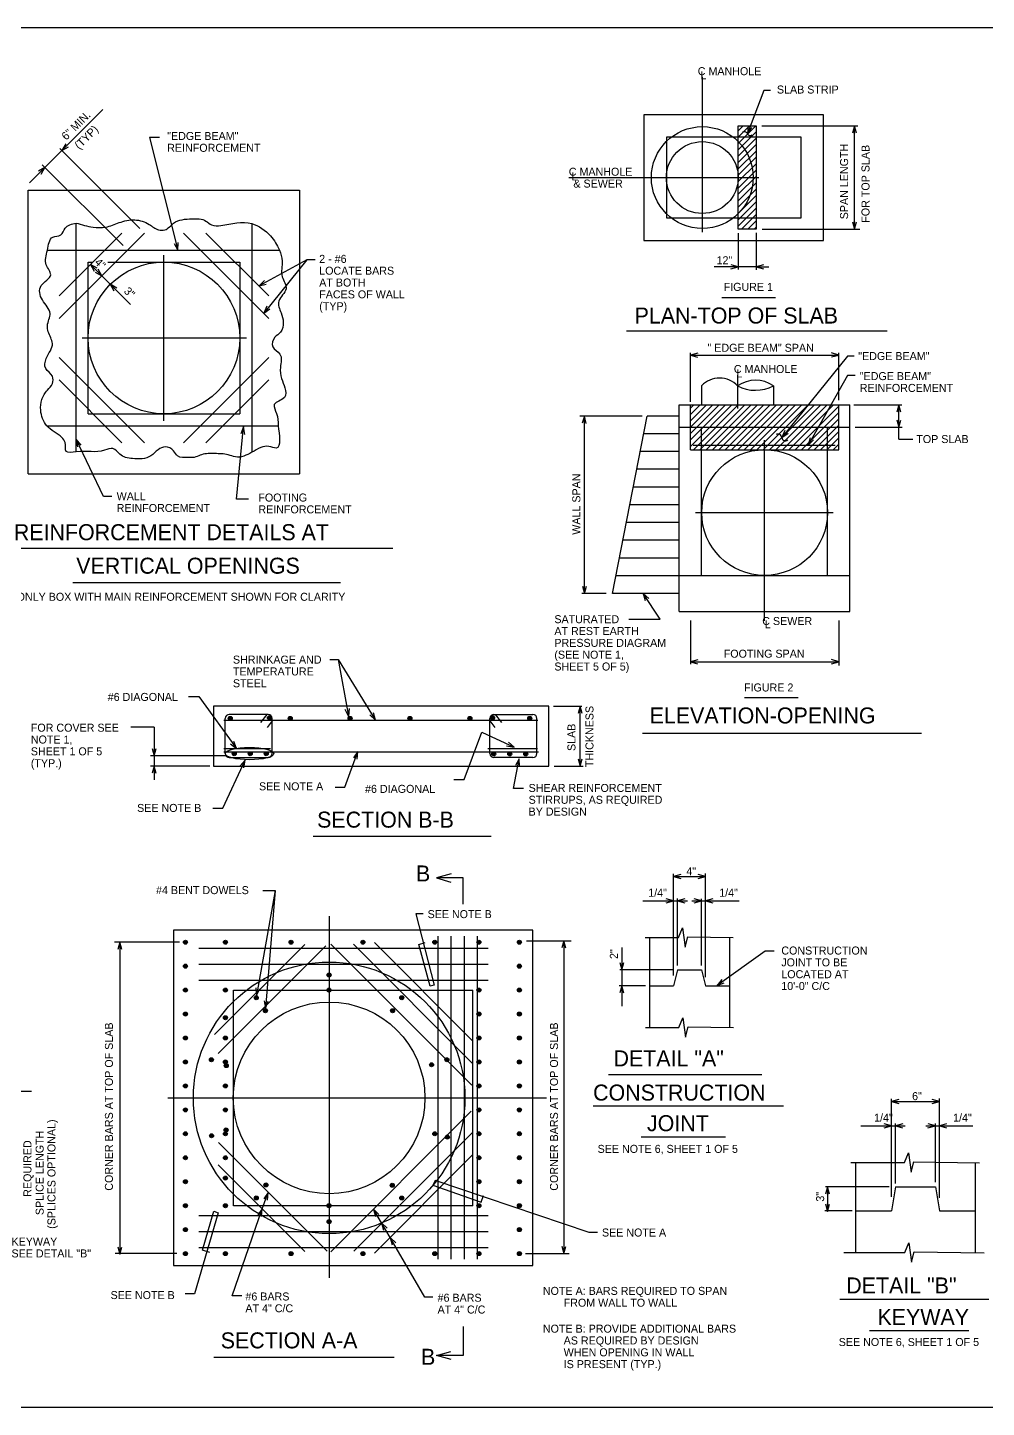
# Model space of a CAD drawing. Extents: x 150.5 to 188.6, y -15.1 to 6.9.
# Drawn here: x 161.27 to 175.86, y -14.64 to 6.36 of the extents above; entities that cross this region are included whole.
import ezdxf

# ---------------------------------------------------------------- set-up
doc = ezdxf.new("R2010")
doc.units = 0
for name, color, linetype in [('Level 1', 7, 'Continuous'), ('Text', 7, 'Continuous'), ('Titleblock', 7, 'Continuous')]:
    doc.layers.add(name, color=color, linetype=linetype)

msp = doc.modelspace()

# ---------------------------------------------------------------- linework, layer by layer
at = {"layer": 'Level 1'}
for p, q in [((171.54, 5.611), (171.54, 3.246)), ((162.421, 5.114), (161.795, 4.488)), ((172.087, 4.788), (172.161, 4.863)), ((172.087, 4.691), (172.258, 4.863)), ((172.087, 4.595), (172.355, 4.863)), ((172.444, 4.863), (173.904, 4.863)), ((173.857, 3.291), (173.857, 4.863)), ((173.044, 4.692), (170.993, 4.692)), ((170.993, 4.692), (170.993, 3.462)), ((172.087, 4.498), (172.36, 4.772)), ((172.087, 4.401), (172.36, 4.675)), ((173.044, 3.462), (173.044, 4.692)), ((161.795, 4.488), (161.537, 4.23)), ((162.98, 3.303), (161.765, 4.518)), ((172.087, 4.305), (172.36, 4.578)), ((172.087, 4.208), (172.36, 4.481)), ((161.537, 4.23), (161.304, 3.996)), ((162.727, 3.041), (161.495, 4.273)), ((172.087, 4.111), (172.36, 4.385)), ((172.087, 4.015), (172.36, 4.288)), ((169.509, 4.077), (172.402, 4.077)), ((172.087, 3.918), (172.36, 4.192)), ((172.087, 3.822), (172.36, 4.095)), ((172.087, 3.725), (172.36, 3.998)), ((161.282, 3.885), (165.413, 3.885)), ((161.282, -0.429), (161.282, 3.885)), ((165.413, 3.885), (165.413, -0.429)), ((172.087, 3.628), (172.36, 3.902)), ((172.087, 3.532), (172.36, 3.805)), ((172.087, 3.435), (172.36, 3.708)), ((172.087, 3.338), (172.36, 3.612)), ((162.011, -0.096), (162.011, 3.385)), ((164.684, 3.377), (164.684, -0.104)), ((170.993, 3.462), (173.044, 3.462)), ((172.136, 3.291), (172.36, 3.515)), ((172.233, 3.291), (172.36, 3.418)), ((161.754, 1.933), (163.052, 3.231)), ((161.754, 2.276), (162.708, 3.231)), ((164.942, 1.933), (163.644, 3.231)), ((164.942, 2.276), (163.987, 3.231)), ((172.087, 3.232), (172.087, 2.678)), ((172.329, 3.291), (172.36, 3.322)), ((172.36, 3.238), (172.36, 2.672)), ((172.453, 3.291), (173.937, 3.291)), ((161.575, 2.973), (165.105, 2.973)), ((162.194, 0.482), (162.194, 2.791)), ((162.194, 2.791), (162.261, 2.791)), ((162.231, 2.754), (162.403, 2.582)), ((162.496, 2.791), (164.502, 2.791)), ((163.348, 0.377), (163.348, 2.896)), ((164.502, 2.791), (164.502, 0.482)), ((162.403, 2.582), (162.532, 2.453)), ((172.087, 2.717), (171.72, 2.717)), ((172.36, 2.717), (172.087, 2.717)), ((172.36, 2.717), (172.551, 2.717)), ((162.532, 2.453), (162.838, 2.146)), ((171.839, 2.25), (172.654, 2.25)), ((170.384, 1.744), (174.353, 1.744)), ((162.106, 1.637), (164.603, 1.637)), ((163.052, 0.042), (161.754, 1.341)), ((163.644, 0.042), (164.942, 1.341)), ((171.359, 0.664), (171.359, 1.408)), ((171.359, 1.377), (173.616, 1.377)), ((173.616, 0.69), (173.616, 1.408)), ((172.077, 1.071), (172.077, 0.561)), ((162.708, 0.042), (161.754, 0.997)), ((163.987, 0.042), (164.942, 0.997)), ((171.53, 0.91), (171.53, 0.619)), ((172.624, 0.91), (172.624, 0.619)), ((162.194, 0.482), (164.502, 0.482)), ((170.624, 0.448), (169.674, 0.448)), ((169.745, -2.252), (169.745, 0.448)), ((170.172, -2.252), (170.7, 0.448)), ((171.189, 0.448), (170.7, 0.448)), ((171.189, -2.525), (171.189, 0.619)), ((171.189, 0.619), (173.787, 0.619)), ((171.359, -0.065), (171.359, 0.619)), ((171.359, 0.567), (171.411, 0.619)), ((171.359, 0.47), (171.508, 0.619)), ((171.359, 0.374), (171.605, 0.619)), ((171.359, 0.277), (171.701, 0.619)), ((171.359, 0.18), (171.798, 0.619)), ((171.359, 0.084), (171.895, 0.619)), ((171.359, -0.013), (171.991, 0.619)), ((171.404, -0.065), (172.088, 0.619)), ((171.501, -0.065), (172.185, 0.619)), ((171.598, -0.065), (172.281, 0.619)), ((171.694, -0.065), (172.378, 0.619)), ((171.791, -0.065), (172.475, 0.619)), ((171.888, -0.065), (172.571, 0.619)), ((171.984, -0.065), (172.668, 0.619)), ((172.081, -0.065), (172.764, 0.619)), ((172.178, -0.065), (172.861, 0.619)), ((172.274, -0.065), (172.958, 0.619)), ((172.371, -0.065), (173.054, 0.619)), ((172.468, -0.065), (173.151, 0.619)), ((172.564, -0.065), (173.248, 0.619)), ((172.661, -0.065), (173.344, 0.619)), ((172.758, -0.065), (173.441, 0.619)), ((172.854, -0.065), (173.538, 0.619)), ((172.951, -0.065), (173.616, 0.6)), ((173.048, -0.065), (173.616, 0.504)), ((173.616, -0.065), (173.616, 0.619)), ((173.787, -2.525), (173.787, 0.619)), ((173.844, 0.619), (174.576, 0.619)), ((174.531, 0.096), (174.531, 0.619)), ((161.566, 0.3), (165.088, 0.3)), ((171.189, 0.277), (173.787, 0.277)), ((171.53, -1.978), (171.53, 0.277)), ((173.144, -0.065), (173.616, 0.407)), ((173.241, -0.065), (173.616, 0.31)), ((173.338, -0.065), (173.616, 0.214)), ((173.445, -1.978), (173.445, 0.277)), ((173.867, 0.277), (174.582, 0.277)), ((171.189, 0.178), (170.648, 0.178)), ((171.399, 0.004), (173.563, 0.004)), ((172.488, -2.667), (172.488, 0.08)), ((173.434, -0.065), (173.616, 0.117)), ((173.531, -0.065), (173.616, 0.02)), ((174.531, 0.096), (174.742, 0.096)), ((171.189, -0.092), (170.595, -0.092)), ((171.359, -0.065), (173.616, -0.065)), ((171.189, -0.362), (170.542, -0.362)), ((161.282, -0.429), (165.413, -0.429)), ((171.189, -0.632), (170.489, -0.632)), ((171.189, -0.902), (170.436, -0.902)), ((171.438, -1.021), (173.529, -1.021)), ((171.189, -1.172), (170.383, -1.172)), ((171.189, -1.442), (170.331, -1.442)), ((161.013, -1.563), (166.829, -1.563)), ((171.189, -1.712), (170.278, -1.712)), ((161.962, -2.083), (166.035, -2.083)), ((171.189, -1.982), (170.225, -1.982)), ((171.189, -1.978), (173.787, -1.978)), ((170.075, -2.252), (169.706, -2.252)), ((171.189, -2.252), (170.172, -2.252)), ((171.189, -2.525), (173.787, -2.525)), ((171.359, -2.662), (171.359, -3.329)), ((173.616, -2.662), (173.616, -3.349)), ((171.359, -3.29), (173.616, -3.29)), ((169.204, -3.966), (164.1, -3.966)), ((164.1, -3.966), (164.1, -4.878)), ((169.204, -4.878), (169.204, -3.966)), ((169.278, -3.966), (169.709, -3.966)), ((169.681, -4.878), (169.681, -3.966)), ((172.183, -3.835), (172.999, -3.835)), ((169.038, -4.186), (164.258, -4.186)), ((164.281, -4.688), (164.281, -4.152)), ((164.934, -4.091), (164.342, -4.091)), ((164.914, -4.091), (164.82, -4.216)), ((164.995, -4.188), (164.919, -4.29)), ((164.995, -4.688), (164.995, -4.152)), ((168.309, -4.688), (168.309, -4.152)), ((168.309, -4.188), (168.385, -4.29)), ((168.37, -4.091), (168.962, -4.091)), ((168.39, -4.091), (168.484, -4.216)), ((169.023, -4.688), (169.023, -4.152)), ((163.199, -4.287), (162.843, -4.287)), ((163.199, -4.287), (163.199, -4.721)), ((170.632, -4.376), (174.874, -4.376)), ((164.258, -4.61), (164.97, -4.61)), ((168.279, -4.61), (169.034, -4.61)), ((164.304, -4.721), (163.144, -4.721)), ((163.199, -4.721), (163.199, -4.878)), ((164.258, -4.66), (169.046, -4.66)), ((164.342, -4.748), (164.934, -4.748)), ((168.962, -4.748), (168.37, -4.748)), ((164.045, -4.878), (163.144, -4.878)), ((163.199, -4.878), (163.199, -5.089)), ((164.1, -4.878), (169.204, -4.878)), ((169.287, -4.878), (169.728, -4.878)), ((165.619, -5.944), (168.325, -5.944)), ((171.102, -8.067), (171.102, -6.52)), ((171.102, -6.56), (171.588, -6.56)), ((171.102, -6.679), (171.102, -6.605)), ((171.588, -8.091), (171.588, -6.512)), ((171.163, -7.912), (171.163, -6.892)), ((171.527, -7.912), (171.527, -6.896)), ((170.637, -6.93), (171.102, -6.93)), ((171.102, -6.93), (171.163, -6.93)), ((171.163, -6.93), (171.314, -6.93)), ((171.383, -6.93), (171.527, -6.93)), ((171.527, -6.93), (171.588, -6.93)), ((171.588, -6.93), (172.099, -6.93)), ((165.862, -7.16), (165.862, -12.664)), ((163.586, -7.558), (162.594, -7.558)), ((162.677, -7.558), (162.677, -12.307)), ((168.961, -7.376), (163.493, -7.376)), ((163.493, -7.376), (163.493, -12.479)), ((167.515, -7.467), (167.515, -12.381)), ((167.716, -7.467), (167.716, -12.381)), ((167.915, -7.467), (167.915, -12.381)), ((168.114, -7.467), (168.114, -12.381)), ((168.865, -7.535), (169.547, -7.535)), ((168.961, -12.479), (168.961, -7.376)), ((169.432, -7.535), (169.432, -12.297)), ((170.738, -7.486), (170.738, -8.857)), ((171.953, -7.486), (171.953, -8.856)), ((163.88, -7.649), (168.284, -7.649)), ((164.118, -8.963), (165.49, -7.592)), ((164.175, -9.25), (165.811, -7.614)), ((168.033, -9.733), (165.889, -7.589)), ((168.04, -9.397), (166.234, -7.59)), ((168.04, -9.053), (166.551, -7.564)), ((170.316, -7.639), (170.316, -7.978)), ((163.88, -7.892), (168.284, -7.892)), ((171.085, -7.978), (170.287, -7.978)), ((170.316, -7.978), (170.316, -8.231)), ((171.163, -7.978), (171.102, -8.221)), ((171.163, -7.978), (171.527, -7.978)), ((171.527, -7.978), (171.588, -8.221)), ((163.88, -8.135), (168.284, -8.135)), ((164.405, -11.568), (164.405, -8.287)), ((164.405, -8.287), (168.049, -8.287)), ((168.049, -11.568), (168.049, -8.287)), ((170.676, -8.221), (170.275, -8.221)), ((170.316, -8.221), (170.316, -8.533)), ((170.738, -8.221), (171.102, -8.221)), ((171.588, -8.221), (171.953, -8.221)), ((170.111, -9.573), (172.447, -9.573)), ((161.331, -9.83), (160.348, -9.83)), ((163.406, -9.927), (169.171, -9.927)), ((169.877, -10.047), (172.775, -10.047)), ((174.418, -11.433), (174.418, -9.943)), ((174.418, -9.984), (175.147, -9.984)), ((175.147, -11.447), (175.147, -9.935)), ((165.886, -12.268), (168.025, -10.129)), ((166.239, -12.259), (168.037, -10.461)), ((173.953, -10.353), (174.418, -10.353)), ((174.418, -10.353), (174.478, -10.353)), ((174.478, -11.229), (174.478, -10.316)), ((174.478, -10.353), (174.629, -10.353)), ((174.942, -10.353), (175.086, -10.353)), ((175.086, -11.211), (175.086, -10.319)), ((175.086, -10.353), (175.147, -10.353)), ((175.147, -10.353), (175.657, -10.353)), ((165.833, -12.262), (164.179, -10.608)), ((170.612, -10.521), (171.894, -10.521)), ((166.55, -12.291), (168.04, -10.801)), ((173.871, -10.91), (173.871, -12.28)), ((175.693, -10.91), (175.693, -12.28)), ((165.493, -12.266), (164.171, -10.944)), ((174.381, -11.28), (173.416, -11.28)), ((173.445, -11.28), (173.445, -11.654)), ((174.478, -11.28), (174.418, -11.645)), ((174.478, -11.28), (175.086, -11.28)), ((175.086, -11.28), (175.147, -11.645)), ((163.88, -11.719), (168.284, -11.719)), ((168.049, -11.568), (164.405, -11.568)), ((173.822, -11.645), (173.404, -11.645)), ((173.871, -11.645), (174.418, -11.645)), ((175.147, -11.645), (175.693, -11.645)), ((163.88, -11.962), (168.284, -11.962)), ((163.547, -12.297), (162.607, -12.297)), ((163.88, -12.205), (168.284, -12.205)), ((168.852, -12.297), (169.514, -12.297)), ((163.493, -12.479), (168.961, -12.479)), ((173.634, -12.991), (175.898, -12.991)), ((174.083, -13.467), (175.593, -13.467)), ((164.109, -13.873), (166.849, -13.873))]:
    msp.add_line(p, q, dxfattribs=at)
for points in [[(172.577, 5.4), (172.476, 5.4), (172.227, 4.747)], [(172.238, 4.862), (172.227, 4.747), (172.295, 4.838)], [(173.887, 4.751), (173.857, 4.863), (173.826, 4.753)], [(163.28, 4.689), (163.13, 4.689), (163.562, 2.973)], [(161.853, 4.588), (161.795, 4.488), (161.895, 4.544)], [(161.48, 4.13), (161.537, 4.23), (161.438, 4.175)], [(173.827, 3.403), (173.857, 3.291), (173.888, 3.401)], [(163.505, 3.074), (163.562, 2.973), (163.565, 3.087)], [(162.331, 2.696), (162.231, 2.754), (162.287, 2.654)], [(165.648, 2.824), (165.52, 2.824), (164.795, 2.429)], [(165.52, 2.824), (164.869, 2.013)], [(171.975, 2.687), (172.087, 2.717), (171.977, 2.748)], [(172.472, 2.747), (172.36, 2.717), (172.47, 2.686)], [(162.302, 2.639), (162.403, 2.582), (162.347, 2.681)], [(162.632, 2.395), (162.532, 2.453), (162.587, 2.353)], [(164.879, 2.509), (164.795, 2.429), (164.906, 2.454)], [(164.916, 2.119), (164.869, 2.013), (164.962, 2.079)], [(171.471, 1.407), (171.359, 1.377), (171.469, 1.346)], [(173.852, 1.361), (173.749, 1.361), (172.751, 0.122)], [(173.504, 1.347), (173.616, 1.377), (173.506, 1.408)], [(173.865, 1.065), (173.751, 1.065), (173.152, 0.004)], [(169.775, 0.336), (169.745, 0.448), (169.714, 0.338)], [(174.561, 0.507), (174.531, 0.619), (174.5, 0.509)], [(174.561, 0.507), (174.531, 0.619), (174.5, 0.509)], [(164.635, -0.816), (164.453, -0.816), (164.56, 0.283)], [(164.579, 0.169), (164.56, 0.283), (164.519, 0.177)], [(172.798, 0.228), (172.751, 0.122), (172.844, 0.188)], [(174.5, 0.389), (174.531, 0.277), (174.562, 0.387)], [(162.557, -0.776), (162.429, -0.776), (162.015, 0.094)], [(162.091, 0.006), (162.015, 0.094), (162.035, -0.018)], [(173.181, 0.116), (173.152, 0.004), (173.233, 0.084)], [(169.715, -2.14), (169.745, -2.252), (169.776, -2.142)], [(170.421, -2.643), (170.898, -2.643), (170.638, -2.252)], [(170.725, -2.328), (170.638, -2.252), (170.673, -2.36)], [(165.87, -3.255), (165.998, -3.255), (166.155, -4.117)], [(165.998, -3.255), (166.564, -4.176)], [(171.471, -3.26), (171.359, -3.29), (171.469, -3.321)], [(173.504, -3.32), (173.616, -3.29), (173.506, -3.259)], [(163.721, -3.817), (163.877, -3.817), (164.453, -4.611)], [(169.711, -4.078), (169.681, -3.966), (169.65, -4.076)], [(166.165, -4.002), (166.155, -4.117), (166.105, -4.015)], [(166.531, -4.065), (166.564, -4.176), (166.48, -4.099)], [(167.759, -5.083), (167.917, -5.083), (168.183, -4.362), (168.677, -4.589)], [(163.169, -4.609), (163.199, -4.721), (163.23, -4.611)], [(164.363, -4.538), (164.453, -4.611), (164.414, -4.504)], [(168.563, -4.57), (168.677, -4.589), (168.59, -4.515)], [(164.092, -5.519), (164.245, -5.519), (164.582, -4.789)], [(164.562, -4.903), (164.582, -4.789), (164.507, -4.876)], [(165.954, -5.201), (166.102, -5.201), (166.299, -4.658)], [(166.29, -4.774), (166.299, -4.658), (166.233, -4.751)], [(168.82, -5.22), (168.667, -5.22), (168.751, -4.766)], [(168.76, -4.881), (168.751, -4.766), (168.7, -4.868)], [(169.651, -4.766), (169.681, -4.878), (169.712, -4.768)], [(163.229, -4.989), (163.199, -4.878), (163.168, -4.987)], [(167.72, -6.52), (167.496, -6.58), (167.716, -6.643)], [(167.9, -6.981), (167.9, -6.58), (167.496, -6.58)], [(171.214, -6.53), (171.102, -6.56), (171.212, -6.591)], [(171.476, -6.59), (171.588, -6.56), (171.478, -6.529)], [(164.854, -6.771), (165.04, -6.771), (164.756, -8.371)], [(165.04, -6.771), (164.894, -8.563)], [(170.99, -6.96), (171.102, -6.93), (170.992, -6.899)], [(171.275, -6.9), (171.163, -6.93), (171.273, -6.961)], [(171.416, -6.96), (171.527, -6.93), (171.417, -6.899)], [(171.7, -6.9), (171.588, -6.93), (171.698, -6.961)], [(167.293, -7.129), (167.18, -7.129), (167.459, -8.21), (167.399, -8.228), (167.225, -7.591), (167.322, -7.565)], [(170.672, -7.486), (171.179, -7.486), (171.24, -7.339), (171.281, -7.633), (171.322, -7.478), (172.009, -7.487)], [(162.707, -7.67), (162.677, -7.558), (162.645, -7.668)], [(169.462, -7.647), (169.432, -7.535), (169.401, -7.645)], [(172.635, -7.694), (172.498, -7.694), (171.766, -8.218)], [(170.286, -7.867), (170.316, -7.978), (170.347, -7.869)], [(171.839, -8.128), (171.766, -8.218), (171.873, -8.179)], [(164.746, -8.255), (164.756, -8.371), (164.805, -8.268)], [(170.346, -8.333), (170.316, -8.221), (170.285, -8.331)], [(164.873, -8.449), (164.894, -8.563), (164.934, -8.456)], [(170.676, -8.857), (171.183, -8.857), (171.244, -8.709), (171.285, -9.004), (171.326, -8.848), (172.013, -8.857)], [(174.529, -9.954), (174.418, -9.984), (174.528, -10.015)], [(175.035, -10.014), (175.147, -9.984), (175.037, -9.953)], [(174.306, -10.383), (174.418, -10.353), (174.308, -10.322)], [(174.59, -10.323), (174.478, -10.353), (174.588, -10.384)], [(174.974, -10.383), (175.086, -10.353), (174.976, -10.322)], [(175.258, -10.323), (175.147, -10.353), (175.257, -10.384)], [(173.798, -10.91), (174.616, -10.91), (174.677, -10.762), (174.718, -11.057), (174.759, -10.901), (175.757, -10.914)], [(169.946, -11.977), (169.816, -11.977), (167.475, -11.182), (167.44, -11.255), (168.174, -11.514), (168.211, -11.413)], [(173.475, -11.392), (173.445, -11.28), (173.414, -11.39)], [(164.842, -11.616), (164.934, -11.369)], [(164.923, -11.484), (164.934, -11.369), (164.866, -11.461)], [(173.415, -11.542), (173.445, -11.654), (173.476, -11.544)], [(164.049, -12.279), (163.935, -12.246), (164.107, -11.653), (164.172, -11.675), (163.815, -12.909), (163.672, -12.909)], [(164.532, -12.94), (164.387, -12.94), (164.842, -11.616)], [(164.835, -11.731), (164.842, -11.616), (164.777, -11.709)], [(166.659, -11.83), (166.536, -11.621)], [(166.619, -11.702), (166.536, -11.621), (166.565, -11.731)], [(166.793, -12.05), (166.659, -11.83)], [(166.743, -11.91), (166.659, -11.83), (166.69, -11.94)], [(167.442, -12.961), (167.318, -12.961), (166.793, -12.05)], [(166.875, -12.132), (166.793, -12.05), (166.821, -12.161)], [(173.695, -12.28), (174.62, -12.28), (174.681, -12.133), (174.722, -12.427), (174.763, -12.272), (175.831, -12.286)], [(162.646, -12.195), (162.677, -12.307), (162.708, -12.197)], [(169.402, -12.185), (169.432, -12.297), (169.463, -12.187)], [(167.9, -13.406), (167.9, -13.847), (167.496, -13.847)], [(167.72, -13.908), (167.496, -13.847), (167.716, -13.785)]]:
    msp.add_lwpolyline(points, dxfattribs=at)
for points in [[(170.652, 3.12), (173.385, 3.12), (173.385, 5.034), (170.652, 5.034)], [(172.087, 4.863), (172.36, 4.863), (172.36, 3.291), (172.087, 3.291)]]:
    msp.add_lwpolyline(points, close=True, dxfattribs=at)
for centre, radius in [((171.54, 4.077), 0.775), ((171.54, 4.077), 0.547), ((163.348, 1.637), 1.154), ((172.488, -1.021), 0.957), ((164.357, -4.152), 0.0303), ((164.357, -4.152), 0.0229), ((164.357, -4.152), 0.0164), ((164.357, -4.152), 0.00928), ((164.954, -4.144), 0.0303), ((164.954, -4.144), 0.0229), ((164.954, -4.144), 0.0164), ((164.954, -4.144), 0.00928), ((165.269, -4.152), 0.0303), ((165.269, -4.152), 0.0229), ((165.269, -4.152), 0.0164), ((165.269, -4.152), 0.00928), ((166.18, -4.152), 0.0303), ((166.18, -4.152), 0.0229), ((166.18, -4.152), 0.0164), ((166.18, -4.152), 0.00928), ((167.091, -4.152), 0.0303), ((167.091, -4.152), 0.0229), ((167.091, -4.152), 0.0164), ((167.091, -4.152), 0.00928), ((168.003, -4.152), 0.0303), ((168.003, -4.152), 0.0229), ((168.003, -4.152), 0.0164), ((168.003, -4.152), 0.00928), ((168.35, -4.144), 0.0303), ((168.35, -4.144), 0.0229), ((168.35, -4.144), 0.0164), ((168.35, -4.144), 0.00928), ((168.914, -4.152), 0.0303), ((168.914, -4.152), 0.0229), ((168.914, -4.152), 0.0164), ((168.914, -4.152), 0.00928), ((164.418, -4.69), 0.0303), ((164.418, -4.69), 0.0229), ((164.418, -4.69), 0.0164), ((164.418, -4.69), 0.00928), ((164.661, -4.69), 0.0303), ((164.661, -4.69), 0.0229), ((164.661, -4.69), 0.0164), ((164.661, -4.69), 0.00928), ((164.904, -4.69), 0.0303), ((164.904, -4.69), 0.0229), ((164.904, -4.69), 0.0164), ((164.904, -4.69), 0.00928), ((168.367, -4.693), 0.0303), ((168.367, -4.693), 0.0229), ((168.367, -4.693), 0.0164), ((168.367, -4.693), 0.00928), ((168.61, -4.693), 0.0303), ((168.61, -4.693), 0.0229), ((168.61, -4.693), 0.0164), ((168.61, -4.693), 0.00928), ((168.853, -4.693), 0.0303), ((168.853, -4.693), 0.0229), ((168.853, -4.693), 0.0164), ((168.853, -4.693), 0.00928), ((163.676, -7.558), 0.0303), ((163.676, -7.558), 0.0229), ((163.676, -7.558), 0.0164), ((163.676, -7.558), 0.00928), ((164.284, -7.558), 0.0303), ((164.284, -7.558), 0.0229), ((164.284, -7.558), 0.0164), ((164.284, -7.558), 0.00928), ((165.282, -7.558), 0.0303), ((165.282, -7.558), 0.0229), ((165.282, -7.558), 0.0164), ((165.282, -7.558), 0.00928), ((166.376, -7.558), 0.0303), ((166.376, -7.558), 0.0229), ((166.376, -7.558), 0.0164), ((166.376, -7.558), 0.00928), ((167.469, -7.558), 0.0303), ((167.469, -7.558), 0.0229), ((167.469, -7.558), 0.0164), ((167.469, -7.558), 0.00928), ((168.141, -7.558), 0.0303), ((168.141, -7.558), 0.0229), ((168.141, -7.558), 0.0164), ((168.141, -7.558), 0.00928), ((168.756, -7.558), 0.0303), ((168.756, -7.558), 0.0229), ((168.756, -7.558), 0.0164), ((168.756, -7.558), 0.00928), ((163.676, -7.923), 0.0303), ((163.676, -7.923), 0.0229), ((163.676, -7.923), 0.0164), ((163.676, -7.923), 0.00928), ((165.862, -9.927), 2.066), ((168.756, -7.923), 0.0303), ((168.756, -7.923), 0.0229), ((168.756, -7.923), 0.0164), ((168.756, -7.923), 0.00928), ((165.861, -8.058), 0.0303), ((165.861, -8.058), 0.0229), ((165.861, -8.058), 0.0164), ((165.861, -8.058), 0.00928), ((163.676, -8.287), 0.0303), ((163.676, -8.287), 0.0229), ((163.676, -8.287), 0.0164), ((163.676, -8.287), 0.00928), ((164.284, -8.287), 0.0303), ((164.284, -8.287), 0.0229), ((164.284, -8.287), 0.0164), ((164.284, -8.287), 0.00928), ((164.753, -8.404), 0.0303), ((164.753, -8.404), 0.0229), ((164.753, -8.404), 0.0164), ((164.753, -8.404), 0.00928), ((165.859, -8.288), 0.0303), ((165.859, -8.288), 0.0229), ((165.859, -8.288), 0.0164), ((165.859, -8.288), 0.00928), ((166.967, -8.403), 0.0303), ((166.967, -8.403), 0.0229), ((166.967, -8.403), 0.0164), ((166.967, -8.403), 0.00928), ((168.141, -8.287), 0.0303), ((168.141, -8.287), 0.0229), ((168.141, -8.287), 0.0164), ((168.141, -8.287), 0.00928), ((168.756, -8.287), 0.0303), ((168.756, -8.287), 0.0229), ((168.756, -8.287), 0.0164), ((168.756, -8.287), 0.00928), ((165.862, -9.927), 1.458), ((164.892, -8.601), 0.0303), ((164.892, -8.601), 0.0229), ((164.892, -8.601), 0.0164), ((164.892, -8.601), 0.00928), ((166.828, -8.601), 0.0303), ((166.828, -8.601), 0.0229), ((166.828, -8.601), 0.0164), ((166.828, -8.601), 0.00928), ((163.676, -8.652), 0.0303), ((163.676, -8.652), 0.0229), ((163.676, -8.652), 0.0164), ((163.676, -8.652), 0.00928), ((164.284, -8.707), 0.0303), ((164.284, -8.707), 0.0229), ((164.284, -8.707), 0.0164), ((164.284, -8.707), 0.00928), ((168.141, -8.652), 0.0303), ((168.141, -8.652), 0.0229), ((168.141, -8.652), 0.0164), ((168.141, -8.652), 0.00928), ((168.756, -8.652), 0.0303), ((168.756, -8.652), 0.0229), ((168.756, -8.652), 0.0164), ((168.756, -8.652), 0.00928), ((163.676, -9.016), 0.0303), ((163.676, -9.016), 0.0229), ((163.676, -9.016), 0.0164), ((163.676, -9.016), 0.00928), ((164.284, -9.016), 0.0303), ((164.284, -9.016), 0.0229), ((164.284, -9.016), 0.0164), ((164.284, -9.016), 0.00928), ((168.141, -9.016), 0.0303), ((168.141, -9.016), 0.0229), ((168.141, -9.016), 0.0164), ((168.141, -9.016), 0.00928), ((168.756, -9.016), 0.0303), ((168.756, -9.016), 0.0229), ((168.756, -9.016), 0.0164), ((168.756, -9.016), 0.00928), ((163.676, -9.381), 0.0303), ((163.676, -9.381), 0.0229), ((163.676, -9.381), 0.0164), ((163.676, -9.381), 0.00928), ((164.07, -9.347), 0.0303), ((164.07, -9.347), 0.0229), ((164.07, -9.347), 0.0164), ((164.07, -9.347), 0.00928), ((164.284, -9.381), 0.0303), ((164.284, -9.381), 0.0229), ((164.297, -9.436), 0.0303), ((164.284, -9.381), 0.0164), ((164.284, -9.381), 0.00928), ((164.297, -9.436), 0.0229), ((164.297, -9.436), 0.0164), ((164.297, -9.436), 0.00928), ((167.42, -9.424), 0.0303), ((167.42, -9.424), 0.0229), ((167.42, -9.424), 0.0164), ((167.42, -9.424), 0.00928), ((167.653, -9.347), 0.0303), ((167.653, -9.347), 0.0229), ((167.653, -9.347), 0.0164), ((167.653, -9.347), 0.00928), ((168.141, -9.381), 0.0303), ((168.141, -9.381), 0.0229), ((168.141, -9.381), 0.0164), ((168.141, -9.381), 0.00928), ((168.756, -9.381), 0.0303), ((168.756, -9.381), 0.0229), ((168.756, -9.381), 0.0164), ((168.756, -9.381), 0.00928), ((163.676, -9.745), 0.0303), ((163.676, -9.745), 0.0229), ((163.676, -9.745), 0.0164), ((163.676, -9.745), 0.00928), ((164.284, -9.745), 0.0303), ((164.284, -9.745), 0.0229), ((164.284, -9.745), 0.0164), ((164.284, -9.745), 0.00928), ((168.141, -9.745), 0.0303), ((168.141, -9.745), 0.0229), ((168.141, -9.745), 0.0164), ((168.141, -9.745), 0.00928), ((168.756, -9.745), 0.0303), ((168.756, -9.745), 0.0229), ((168.756, -9.745), 0.0164), ((168.756, -9.745), 0.00928), ((163.676, -10.11), 0.0303), ((163.676, -10.11), 0.0229), ((163.676, -10.11), 0.0164), ((163.676, -10.11), 0.00928), ((164.284, -10.11), 0.0303), ((164.284, -10.11), 0.0229), ((164.284, -10.11), 0.0164), ((164.284, -10.11), 0.00928), ((168.141, -10.11), 0.0303), ((168.141, -10.11), 0.0229), ((168.141, -10.11), 0.0164), ((168.141, -10.11), 0.00928), ((168.756, -10.11), 0.0303), ((168.756, -10.11), 0.0229), ((168.756, -10.11), 0.0164), ((168.756, -10.11), 0.00928), ((163.676, -10.474), 0.0303), ((163.676, -10.474), 0.0229), ((163.676, -10.474), 0.0164), ((163.676, -10.474), 0.00928), ((164.072, -10.504), 0.0303), ((164.072, -10.504), 0.0229), ((164.072, -10.504), 0.0164), ((164.072, -10.504), 0.00928), ((164.284, -10.474), 0.0303), ((164.284, -10.474), 0.0229), ((164.294, -10.415), 0.0303), ((164.284, -10.474), 0.0164), ((164.294, -10.415), 0.0229), ((164.284, -10.474), 0.00928), ((164.294, -10.415), 0.0164), ((164.294, -10.415), 0.00928), ((167.469, -10.474), 0.0303), ((167.469, -10.474), 0.0229), ((167.469, -10.474), 0.0164), ((167.469, -10.474), 0.00928), ((167.661, -10.525), 0.0303), ((168.141, -10.474), 0.0303), ((168.141, -10.474), 0.0229), ((168.141, -10.474), 0.0164), ((168.141, -10.474), 0.00928), ((168.756, -10.474), 0.0303), ((168.756, -10.474), 0.0229), ((168.756, -10.474), 0.0164), ((168.756, -10.474), 0.00928), ((167.661, -10.525), 0.0229), ((167.661, -10.525), 0.0164), ((167.661, -10.525), 0.00928), ((163.676, -10.839), 0.0303), ((163.676, -10.839), 0.0229), ((163.676, -10.839), 0.0164), ((163.676, -10.839), 0.00928), ((164.284, -10.839), 0.0303), ((164.284, -10.839), 0.0229), ((164.284, -10.839), 0.0164), ((164.284, -10.839), 0.00928), ((168.141, -10.839), 0.0303), ((168.141, -10.839), 0.0229), ((168.141, -10.839), 0.0164), ((168.141, -10.839), 0.00928), ((168.756, -10.839), 0.0303), ((168.756, -10.839), 0.0229), ((168.756, -10.839), 0.0164), ((168.756, -10.839), 0.00928), ((164.284, -11.148), 0.0303), ((164.284, -11.148), 0.0229), ((163.676, -11.203), 0.0303), ((163.676, -11.203), 0.0229), ((163.676, -11.203), 0.0164), ((163.676, -11.203), 0.00928), ((164.284, -11.148), 0.0164), ((164.284, -11.148), 0.00928), ((164.9, -11.252), 0.0303), ((164.9, -11.252), 0.0229), ((164.9, -11.252), 0.0164), ((164.9, -11.252), 0.00928), ((166.823, -11.257), 0.0303), ((166.823, -11.257), 0.0229), ((166.823, -11.257), 0.0164), ((166.823, -11.257), 0.00928), ((168.141, -11.203), 0.0303), ((168.141, -11.203), 0.0229), ((168.141, -11.203), 0.0164), ((168.141, -11.203), 0.00928), ((168.756, -11.203), 0.0303), ((168.756, -11.203), 0.0229), ((168.756, -11.203), 0.0164), ((168.756, -11.203), 0.00928), ((163.676, -11.568), 0.0303), ((163.676, -11.568), 0.0229), ((164.284, -11.568), 0.0303), ((164.284, -11.568), 0.0229), ((164.754, -11.45), 0.0303), ((164.754, -11.45), 0.0229), ((164.754, -11.45), 0.0164), ((164.754, -11.45), 0.00928), ((165.86, -11.567), 0.0303), ((165.86, -11.567), 0.0229), ((166.967, -11.451), 0.0303), ((166.967, -11.451), 0.0229), ((166.967, -11.451), 0.0164), ((166.967, -11.451), 0.00928), ((168.141, -11.568), 0.0303), ((168.141, -11.568), 0.0229), ((168.756, -11.568), 0.0303), ((168.756, -11.568), 0.0229), ((163.676, -11.568), 0.0164), ((163.676, -11.568), 0.00928), ((164.284, -11.568), 0.0164), ((164.284, -11.568), 0.00928), ((165.86, -11.567), 0.0164), ((165.86, -11.567), 0.00928), ((168.141, -11.568), 0.0164), ((168.141, -11.568), 0.00928), ((168.756, -11.568), 0.0164), ((168.756, -11.568), 0.00928), ((163.676, -11.932), 0.0303), ((163.676, -11.932), 0.0229), ((163.676, -11.932), 0.0164), ((163.676, -11.932), 0.00928), ((165.861, -11.811), 0.0303), ((165.861, -11.811), 0.0229), ((165.861, -11.811), 0.0164), ((165.861, -11.811), 0.00928), ((168.756, -11.932), 0.0303), ((168.756, -11.932), 0.0229), ((168.756, -11.932), 0.0164), ((168.756, -11.932), 0.00928), ((163.676, -12.297), 0.0303), ((163.676, -12.297), 0.0229), ((163.676, -12.297), 0.0164), ((163.676, -12.297), 0.00928), ((164.284, -12.297), 0.0303), ((164.284, -12.297), 0.0229), ((164.284, -12.297), 0.0164), ((164.284, -12.297), 0.00928), ((165.282, -12.297), 0.0303), ((165.282, -12.297), 0.0229), ((165.282, -12.297), 0.0164), ((165.282, -12.297), 0.00928), ((166.376, -12.297), 0.0303), ((166.376, -12.297), 0.0229), ((166.376, -12.297), 0.0164), ((166.376, -12.297), 0.00928), ((167.469, -12.297), 0.0303), ((167.469, -12.297), 0.0229), ((167.469, -12.297), 0.0164), ((167.469, -12.297), 0.00928), ((168.141, -12.297), 0.0303), ((168.141, -12.297), 0.0229), ((168.141, -12.297), 0.0164), ((168.141, -12.297), 0.00928), ((168.756, -12.297), 0.0303), ((168.756, -12.297), 0.0229), ((168.756, -12.297), 0.0164), ((168.756, -12.297), 0.00928)]:
    msp.add_circle(centre, radius, dxfattribs=at)
for centre, radius, start, end in [((172.176, 4.714), 0.0599, 32.631, 114.8345), ((172.272, 4.765), 0.0482, 201.7136, 305.1698), ((171.802, 0.645), 0.38, 43.8916, 135.7879), ((172.351, 0.499), 0.493, 56.4025, 123.9167), ((172.348, 1.418), 0.578, 241.8526, 298.4667), ((172.692, 0.114), 0.0594, 8.2446, 121.0162), ((172.804, 0.124), 0.0536, 182.2174, 312.1292), ((164.342, -4.152), 0.0608, 90, 180), ((164.934, -4.152), 0.0608, 0, 90), ((168.37, -4.152), 0.0608, 90, 180), ((168.962, -4.152), 0.0608, 0, 90), ((164.342, -4.688), 0.0608, 180, 270), ((164.934, -4.688), 0.0608, 270, 0), ((168.37, -4.688), 0.0608, 180, 270), ((168.962, -4.688), 0.0608, 270, 0)]:
    msp.add_arc(centre, radius, start, end, dxfattribs=at)
msp.add_ellipse((164.65, -4.689), major_axis=(-0.369, 0), ratio=0.252506, dxfattribs=at)
msp.add_spline([(162.011, 3.385), (161.845, 3.306), (161.778, 3.205), (161.659, 3.171), (161.575, 2.973), (161.558, 2.747), (161.625, 2.595), (161.481, 2.434), (161.498, 2.214), (161.617, 2.01), (161.575, 1.824), (161.625, 1.638), (161.651, 1.553), (161.558, 1.325), (161.549, 1.172), (161.651, 1.053), (161.651, 0.943), (161.575, 0.842), (161.49, 0.698), (161.473, 0.537), (161.566, 0.3), (161.795, 0.122), (161.845, 0.046), (161.862, -0.09), (162.011, -0.096), (162.446, -0.073), (162.573, -0.048), (162.675, -0.132), (162.87, -0.2), (163.149, -0.158), (163.259, -0.065), (163.369, -0.022), (163.496, -0.081), (163.555, -0.158), (163.725, -0.183), (163.835, -0.175), (163.919, -0.141), (164.123, -0.124), (164.326, -0.141), (164.436, -0.175), (164.684, -0.104), (164.825, -0.031), (164.944, -0.014), (165.054, -0.039), (165.088, 0.3), (165.062, 0.486), (165.028, 0.622), (165.181, 0.732), (165.189, 0.876), (165.138, 1.02), (165.121, 1.189), (165.113, 1.392), (165.003, 1.502), (165.037, 1.646), (165.121, 1.723), (165.164, 1.875), (165.13, 2.019), (165.096, 2.197), (165.206, 2.383), (165.147, 2.569), (165.147, 2.807), (165.105, 2.973), (164.969, 3.188), (164.684, 3.377), (164.216, 3.349), (164.072, 3.357), (163.987, 3.416), (163.775, 3.45), (163.496, 3.382), (163.361, 3.281), (163.268, 3.281), (163.124, 3.365), (162.904, 3.433), (162.666, 3.391), (162.463, 3.323), (162.269, 3.323), (162.011, 3.385)], degree=3, dxfattribs=at)
at = {"layer": 'Titleblock'}
msp.add_lwpolyline([(177.152, -14.637), (177.152, -9.819), (185.042, -9.819), (185.042, -10.96), (177.152, -10.96), (177.152, -13.623), (185.042, -13.623), (185.042, -14.637), (151.507, -14.637), (151.507, 6.359), (185.042, 6.359), (185.042, -13.623)], dxfattribs=at)

# ---------------------------------------------------------------- texts
at = {"layer": 'Text'}
for s, height, p in [('C MANHOLE', 0.1217, (171.471, 5.635)), ('L', 0.122, (171.513, 5.574)), ('SLAB STRIP', 0.1217, (172.675, 5.356)), ('"EDGE BEAM"', 0.12175, (163.398, 4.649)), ('REINFORCEMENT', 0.12175, (163.398, 4.469)), ('C MANHOLE', 0.1217, (169.509, 4.105)), ('L', 0.122, (169.549, 4.034)), ('  & SEWER', 0.1217, (169.488, 3.925)), ('2 - #6', 0.1217, (165.711, 2.779)), ('12"', 0.1217, (171.757, 2.758)), ('AT BOTH', 0.1217, (165.711, 2.419)), ('LOCATE BARS', 0.12175, (165.711, 2.599)), ('FACES OF WALL', 0.12175, (165.711, 2.239)), ('FIGURE 1', 0.1217, (171.865, 2.353)), ('(TYP)', 0.1217, (165.711, 2.059)), ('PLAN-TOP OF SLAB', 0.24354, (170.51, 1.856)), ('" EDGE BEAM" SPAN', 0.12175, (171.619, 1.426)), ('"EDGE BEAM"', 0.12175, (173.913, 1.3)), ('C MANHOLE', 0.1217, (172.02, 1.103)), ('L', 0.122, (172.059, 1.036)), ('"EDGE BEAM"', 0.12175, (173.936, 0.995)), ('REINFORCEMENT', 0.12175, (173.936, 0.815)), ('TOP SLAB', 0.1217, (174.796, 0.037)), ('WALL', 0.1217, (162.629, -0.832)), ('FOOTING', 0.1217, (164.785, -0.853)), ('REINFORCEMENT', 0.12175, (162.629, -1.012)), ('REINFORCEMENT', 0.12175, (164.785, -1.033)), ('REINFORCEMENT DETAILS AT', 0.24354, (161.064, -1.441)), ('VERTICAL OPENINGS', 0.24354, (162.014, -1.951)), ('NOTE: ONLY BOX WITH MAIN REINFORCEMENT SHOWN FOR CLARITY', 0.12175, (160.564, -2.363)), ('SATURATED', 0.1217, (169.289, -2.704)), ('C SEWER', 0.1217, (172.452, -2.732)), ('L', 0.122, (172.49, -2.783)), ('AT REST EARTH', 0.12175, (169.289, -2.884)), ('(SEE NOTE 1,', 0.12175, (169.289, -3.244)), ('PRESSURE DIAGRAM', 0.12175, (169.289, -3.064)), ('FOOTING SPAN', 0.12175, (171.866, -3.229)), ('SHRINKAGE AND', 0.12175, (164.398, -3.319)), ('SHEET 5 OF 5)', 0.12175, (169.289, -3.424)), ('TEMPERATURE', 0.12175, (164.398, -3.499)), ('STEEL', 0.1217, (164.398, -3.679)), ('#6 DIAGONAL', 0.12175, (162.493, -3.887)), ('FIGURE 2', 0.1217, (172.175, -3.743)), ('ELEVATION-OPENING', 0.24354, (170.738, -4.23)), ('FOR COVER SEE', 0.12175, (161.323, -4.355)), ('SHEET 1 OF 5', 0.12175, (161.323, -4.715)), ('NOTE 1,', 0.1217, (161.323, -4.535)), ('(TYP.)', 0.1217, (161.323, -4.895)), ('SEE NOTE A', 0.1217, (164.795, -5.247)), ('#6 DIAGONAL', 0.12175, (166.408, -5.286)), ('SHEAR REINFORCEMENT', 0.12175, (168.897, -5.272)), ('SEE NOTE B', 0.1217, (162.94, -5.576)), ('STIRRUPS, AS REQUIRED', 0.12175, (168.897, -5.452)), ('SECTION B-B', 0.24354, (165.679, -5.815)), ('BY DESIGN', 0.1217, (168.897, -5.632)), ('B', 0.243, (167.184, -6.634)), ('4"', 0.1217, (171.297, -6.539)), ('#4 BENT DOWELS', 0.12175, (163.228, -6.827)), ('1/4"', 0.1217, (170.717, -6.866)), ('1/4"', 0.1217, (171.797, -6.866)), ('SEE NOTE B', 0.1217, (167.36, -7.192)), ('CONSTRUCTION', 0.12175, (172.742, -7.746)), ('JOINT TO BE', 0.12175, (172.742, -7.926)), ('10\'-0" C/C', 0.1217, (172.742, -8.286)), ('LOCATED AT', 0.1217, (172.742, -8.106)), ('DETAIL "A"', 0.2435, (170.189, -9.448)), ('CONSTRUCTION', 0.24354, (169.878, -9.968)), ('6"', 0.1217, (174.732, -9.962)), ('JOINT', 0.2435, (170.698, -10.434)), ('1/4"', 0.1217, (174.154, -10.289)), ('1/4"', 0.1217, (175.356, -10.289)), ('SEE NOTE 6, SHEET 1 OF 5', 0.12175, (169.947, -10.764)), ('SEE NOTE A', 0.1217, (170.013, -12.037)), ('KEYWAY', 0.1217, (161.029, -12.174)), ('SEE DETAIL "B"', 0.12175, (161.029, -12.355)), ('NOTE A: BARS REQUIRED TO SPAN', 0.12175, (169.114, -12.925)), ('DETAIL "B"', 0.2435, (173.73, -12.903)), ('SEE NOTE B', 0.1217, (162.536, -12.989)), ('#6 BARS', 0.1217, (164.588, -13.01)), ('#6 BARS', 0.1217, (167.512, -13.029)), ('       FROM WALL TO WALL', 0.12175, (169.114, -13.105)), ('AT 4" C/C', 0.1217, (164.588, -13.19)), ('AT 4" C/C', 0.1217, (167.512, -13.209)), ('KEYWAY', 0.2435, (174.205, -13.383)), ('NOTE B: PROVIDE ADDITIONAL BARS', 0.12175, (169.114, -13.5)), ('SECTION A-A', 0.24354, (164.212, -13.739)), ('       AS REQUIRED BY DESIGN', 0.12175, (169.114, -13.68)), ('SEE NOTE 6, SHEET 1 OF 5', 0.12175, (173.616, -13.703)), ('B', 0.244, (167.26, -13.989)), ('       WHEN OPENING IN WALL', 0.12175, (169.114, -13.86)), ('       IS PRESENT (TYP.)', 0.12175, (169.114, -14.04))]:
    msp.add_text(s, height=height, dxfattribs=at).set_placement(p)
for s, height, rotation, p in [('6" MIN.', 0.1218, 45, (161.862, 4.637)), ('(TYP)', 0.1218, 45, (162.06, 4.498)), ('SPAN LENGTH', 0.12175, 90, (173.758, 3.442)), ('FOR TOP SLAB', 0.12175, 90, (174.084, 3.39)), ('4"', 0.1218, 315, (162.284, 2.777)), ('3"', 0.1218, 315, (162.729, 2.338)), ('WALL SPAN', 0.1217, 90, (169.684, -1.358)), ('THICKNESS', 0.1217, 90, (169.884, -4.894)), ('SLAB', 0.1217, 90, (169.61, -4.649)), ('2"', 0.1217, 90, (170.255, -7.814)), ('CORNER BARS AT TOP OF SLAB', 0.12175, 90, (162.572, -11.34)), ('CORNER BARS AT TOP OF SLAB', 0.12175, 90, (169.344, -11.34)), ('(SPLICES OPTIONAL)', 0.12175, 90, (161.698, -11.92)), ('SPLICE LENGTH', 0.12175, 90, (161.518, -11.711)), ('REQUIRED', 0.1217, 90, (161.332, -11.432)), ('3"', 0.1217, 90, (173.394, -11.506))]:
    msp.add_text(s, height=height, rotation=rotation, dxfattribs=at).set_placement(p)

doc.saveas('drawing.dxf')
